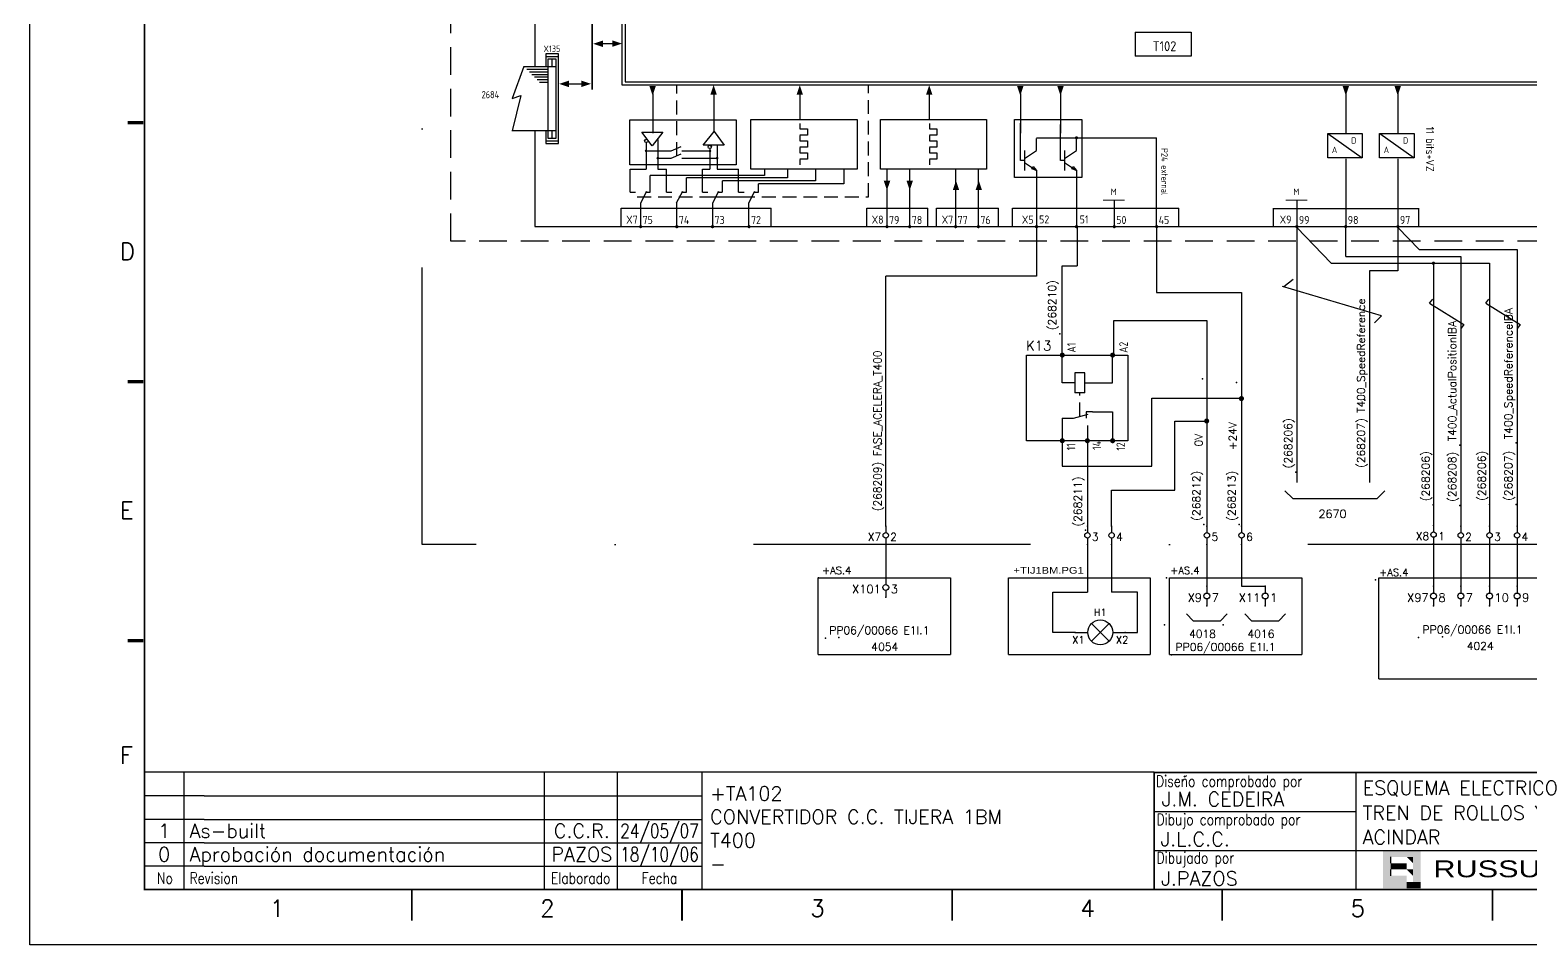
# Model space of a CAD drawing. Extents: x -25 to 1044, y -25744 to 292.
# Drawn here: x 252.2 to 523.3, y -12927.8 to -12762.7 of the extents above; entities that cross this region are included whole.
import ezdxf
from ezdxf.enums import TextEntityAlignment as Align

# ---------------------------------------------------------------- set-up
doc = ezdxf.new("R2010")
doc.units = 0
doc.header["$LTSCALE"] = 10
doc.header["$MEASUREMENT"] = 0
for name, pattern in [('DASHDOT', [1, 0.5, -0.25, 0, -0.25]), ('DASHED', [0.75, 0.5, -0.25]), ('HIDDEN', [0.375, 0.25, -0.125]), ('LTY1', [0])]:
    doc.linetypes.add(name, pattern=pattern)
doc.layers.get('0').update_dxf_attribs({"linetype": 'CONTINUOUS'})
for name, color, linetype in [('1', 7, 'CONTINUOUS'), ('10', 5, 'CONTINUOUS'), ('2', 7, 'CONTINUOUS'), ('3', 8, 'CONTINUOUS'), ('6', 7, 'DASHDOT'), ('8', 1, 'CONTINUOUS'), ('9', 6, 'CONTINUOUS'), ('ATRIBUTOS', 6, 'CONTINUOUS'), ('DIBUJO', 7, 'CONTINUOUS'), ('NODE', 7, 'CONTINUOUS')]:
    doc.layers.add(name, color=color, linetype=linetype)
doc.styles.add('DIN', font='DIN.shx', dxfattribs={"width": 0.85})
doc.styles.add('HELVETICA', font='HELV.SHX')
doc.styles.add('ISO', font='ISO')
doc.styles.add('LABEL', font='SIMPLEX', dxfattribs={"width": 0.8, "height": 4})
doc.styles.add('ROMANS', font='romans')
doc.styles.get("Standard").update_dxf_attribs({"font": 'simplex'})

# ---------------------------------------------------------------- blocks, each defined once
blk = doc.blocks.new('NOD', base_point=(237.5, 170))
at = {"layer": 'NODE'}
blk.add_point((237.5, 170), dxfattribs=at)
blk = doc.blocks.new('$PP313')
at = {"layer": '2'}
blk.add_blockref('NOD', (0, 0), dxfattribs=at)
at = {"layer": '8'}
blk.add_attdef('1A', (1, -3.325), '', height=2.15, dxfattribs=at)
at = {"layer": '9'}
blk.add_attdef('ID', (1, 1), '', height=2.15, dxfattribs=at)
blk = doc.blocks.new('ITEM')
at = {"layer": 'ATRIBUTOS', "style": 'HELVETICA', "width": 1.2}
blk.add_attdef('ITEM', (0, 1.25), '', height=2.5, dxfattribs=at)
blk = doc.blocks.new('$081001')
at = {"layer": '2'}
for p, q in [((0, 0), (3.75, 0)), ((4.85, -2.65), (10.15, 2.65)), ((4.85, 2.65), (10.15, -2.65)), ((11.25, 0), (15, 0))]:
    blk.add_line(p, q, dxfattribs=at)
blk.add_circle((7.5, 0), 3.75, dxfattribs=at)
for p in [(0, 0), (15, 0)]:
    blk.add_blockref('NOD', p, dxfattribs=at)
at = {"layer": '8'}
blk.add_attdef('1A', text='', height=2.15, dxfattribs=at).set_placement((2.75, -3.32), align=Align.RIGHT)
blk.add_attdef('2A', (12.25, -3.32), '', height=2.15, dxfattribs=at)
at = {"layer": '9'}
blk.add_attdef('ID', text='', height=2.15, dxfattribs=at).set_placement((7.5, 4.93), align=Align.CENTER)
blk = doc.blocks.new('$$PLD12C')
for p, q in [((0, 2.5), (0, 0.75)), ((0, -0.75), (0, -2.5))]:
    blk.add_line(p, q)
at = {"layer": '2'}
blk.add_circle((0, 0), 0.75, dxfattribs=at)
for p in [(0, 2.5), (0, -2.5)]:
    blk.add_blockref('NOD', p, dxfattribs=at)
at = {"layer": '8'}
blk.add_attdef('*A', (1.25, -1.5), '', height=2.15, dxfattribs=at)
at = {"layer": '9'}
blk.add_attdef('ID', text='', height=2.15, dxfattribs=at).set_placement((-1.25, -1.5), align=Align.RIGHT)
blk = doc.blocks.new('newcajec')
at = {"layer": '1'}
for p, q in [((179.4, 20.85), (0.13, 20.85)), ((7, 20.85), (7, 0)), ((71, 20.85), (71, 0)), ((84, 20.85), (84, 0.09)), ((99, 20.85), (99, 0)), ((184.64, 20.18), (184.81, 20.01)), ((184.81, 20.01), (185.18, 20.25)), ((215.2, 20.8), (215.2, 0)), ((10.6, 16.64), (0, 16.64)), ((10.6, 16.64), (99, 16.64)), ((179.4, 13.87), (215.2, 13.87)), ((10.6, 12.48), (0, 12.48)), ((10.6, 12.48), (99, 12.48)), ((10.6, 8.32), (0, 8.32)), ((10.6, 8.32), (99, 8.32)), ((179.4, 6.93), (267.63, 6.93)), ((10.6, 4.16), (0, 4.16)), ((10.6, 4.16), (99, 4.16))]:
    blk.add_line(p, q, dxfattribs=at)
at = {"layer": '1', "const_width": 0.3}
blk.add_lwpolyline([(0, 0), (0, 272.5), (383, 272.5), (383, 0)], close=True, dxfattribs=at)
at = {"layer": '1'}
for points in [[(-2.99, 136.23, 0.6, 0.6, 0), (-0.18, 136.23, 0.6, 0.6, 0)], [(-2.99, 90.23, 0.6, 0.6, 0), (-0.18, 90.23, 0.6, 0.6, 0)], [(-2.99, 44.23, 0.6, 0.6, 0), (-0.18, 44.23, 0.6, 0.6, 0)], [(383, 20.8, 0.3, 0.3, 0), (179.4, 20.8, 0.3, 0.3, 0), (179.4, 0, 0.3, 0.3, 0)], [(47.5, -5.5, 0.3, 0.3, 0), (47.5, -0.09, 0.3, 0.3, 0)], [(95.5, -5.5, 0.3, 0.3, 0), (95.5, -0.09, 0.3, 0.3, 0)], [(143.5, -5.5, 0.3, 0.3, 0), (143.5, -0.09, 0.3, 0.3, 0)], [(191.5, -5.5, 0.3, 0.3, 0), (191.5, -0.09, 0.3, 0.3, 0)], [(239.5, -5.5, 0.3, 0.3, 0), (239.5, -0.09, 0.3, 0.3, 0)]]:
    blk.add_lwpolyline(points, format="xyseb", dxfattribs=at)
at = {"layer": '2', "color": 14}
for p, q in [((221.42, 4.69), (221.42, 5.81)), ((221.42, 2.47), (221.42, 3.58))]:
    blk.add_line(p, q, dxfattribs=at)
for points in [[(220.05, 5.81), (220.05, 6.92), (226.74, 5.81), (226.74, 6.92)], [(221.42, 2.47), (220.05, 2.47), (221.42, 5.81), (220.05, 5.81)], [(224.25, 5.81), (225.37, 5.81), (225.37, 4.69)], [(225.37, 5.81), (226.74, 5.81), (225.37, 1.35), (226.74, 1.35)], [(221.42, 4.69), (224.25, 4.69), (221.42, 3.58), (224.25, 3.58)], [(224.25, 3.58), (225.37, 3.58), (225.37, 2.47)], [(224.25, 0.24), (224.25, 2.47), (220.05, 0.24), (220.05, 2.47)], [(226.74, 1.35), (226.74, 0.24), (224.25, 1.35), (224.25, 0.24)]]:
    blk.add_solid(points, dxfattribs=at)
at = {"layer": '1', "style": 'ROMANS'}
for s, p in [('D', (-4.37, 111.84)), ('E', (-4.37, 65.84)), ('F', (-4.37, 22.34)), ('1', (22.29, -4.82)), ('2', (70.29, -4.82)), ('3', (118.29, -4.82)), ('4', (166.29, -4.82)), ('5', (214.29, -4.82))]:
    blk.add_text(s, height=3, dxfattribs=at).set_placement(p)
at = {"layer": '1', "style": 'LABEL', "width": 0.8}
for s, p in [('Diseno comprobado por', (179.73, 18.27)), ('Dibujo comprobado por', (179.81, 11.47)), ('Dibujado por', (179.83, 4.64)), ('No', (2.23, 1.05)), ('Revision', (8, 1.05))]:
    blk.add_text(s, height=2, dxfattribs=at).set_placement(p)
for s, p in [('Elaborado', (77.5, 1.05)), ('Fecha', (91.5, 1.05))]:
    blk.add_text(s, height=2, dxfattribs=at).set_placement(p, align=Align.CENTER)
at = {"layer": '10', "style": 'ROMANS'}
for tag, p in [('REV41', (3.5, 18.74)), ('REV43', (77.7, 18.74)), ('REV31', (3.5, 14.58)), ('REV33', (77.7, 14.58)), ('REV21', (3.5, 10.42)), ('REV23', (77.7, 10.42)), ('REV11', (3.5, 6.27)), ('REV13', (77.7, 6.27))]:
    blk.add_attdef(tag, text='', height=2.5, dxfattribs=at).set_placement(p, align=Align.MIDDLE)
for tag, p, height in [('REV42', (8, 17.49), 2.5), ('DOCUMENTTYPE', (216.43, 16.8), 2.5), ('NOTA', (305.32, 15.8), 3), ('SHEETNAME1', (100.5, 15.83), 2.5), ('DESIGNCHECK', (180.74, 14.83), 2.5), ('REV32', (8, 13.33), 2.5), ('SHEETNAME2', (100.5, 11.67), 2.5), ('OBJECT', (216.43, 12.4), 2.5), ('REV22', (8, 9.17), 2.5), ('ORDER', (305.32, 7.3), 4.5), ('SHEETNAME3', (100.5, 7.51), 2.5), ('DRAWINGCHECK', (180.53, 7.71), 2.5), ('CUSTOMER', (216.43, 8.08), 2.5), ('REV12', (8, 5.01), 2.5), ('SHEETNAME4', (100.5, 3.35), 2.5), ('DOCUMENT_ID', (305.32, 0.93), 4.4), ('USER', (180.63, 0.71), 2.5), ('DEPARTMENT', (271.93, 1.05), 2.5)]:
    blk.add_attdef(tag, p, '', height=height, dxfattribs=at)
for tag, width, p, p2 in [('REV44', 1.221199, (84.53, 17.49), (98.48, 17.49)), ('REV34', 1.221199, (84.53, 13.33), (98.48, 13.33)), ('REV24', 1.221199, (84.53, 9.17), (98.48, 9.17)), ('REV14', 1.221199, (84.53, 5.01), (98.48, 5.01)), ('CREATED2', 7.039915, (282.71, 1.05), (301.14, 1.05))]:
    blk.add_attdef(tag, text='', height=2.5, dxfattribs=dict(at, width=width)).set_placement(p, p2, align=Align.FIT)
for tag, p in [('SHEET', (382, 7.43)), ('NEXTSHEET', (382, 0.5))]:
    blk.add_attdef(tag, text='', height=2.5, dxfattribs=at).set_placement(p, align=Align.RIGHT)
at = {"layer": 'DIBUJO', "color": 14, "style": 'HELVETICA', "width": 1.3}
blk.add_text('RUSSULA S.A.', height=3, dxfattribs=at).set_placement((229, 2.19))
blk = doc.blocks.new('PAGINA')
at = {"layer": '2'}
blk.add_blockref('NOD', (-1, -1), dxfattribs=at)
at = {"layer": '8', "style": 'ROMANS'}
blk.add_attdef('NPA', (0, -4.325), '', height=2, dxfattribs=at)
at = {"layer": '9', "style": 'ROMANS'}
blk.add_attdef('NP', (0, 0), '', height=2, dxfattribs=at)

msp = doc.modelspace()

# ---------------------------------------------------------------- linework, layer by layer
at = {"linetype": 'DASHED'}
for p, q in [((328.2, -12800.75), (328.2, -12729.06)), ((623.33, -12800.75), (328.2, -12800.75))]:
    msp.add_line(p, q, dxfattribs=at)
at = {"color": 3}
for p, q in [((359.12, -12772.58), (359.12, -12755.37)), ((359.7, -12755.95), (359.7, -12772)), ((451.8, -12763.02), (461.92, -12763.02)), ((451.8, -12763.02), (451.8, -12767.36)), ((461.92, -12763.02), (461.92, -12767.36)), ((461.92, -12767.36), (451.8, -12767.36)), ((584.62, -12772.58), (359.12, -12772.58)), ((359.7, -12772), (584.04, -12772)), ((358.94, -12794.8), (369.92, -12794.8)), ((358.94, -12798.15), (358.94, -12794.8)), ((366.97, -12794.8), (386.08, -12794.8)), ((386.08, -12798.15), (386.08, -12794.8)), ((403.36, -12794.8), (414.34, -12794.8)), ((403.36, -12798.15), (403.36, -12794.8)), ((414.34, -12798.15), (414.34, -12794.8)), ((415.89, -12794.8), (427.13, -12794.8)), ((415.89, -12798.15), (415.89, -12794.8)), ((427.13, -12798.15), (427.13, -12794.8)), ((429.66, -12794.8), (459.66, -12794.8)), ((429.66, -12798.15), (429.66, -12794.8)), ((459.66, -12798.15), (459.66, -12794.8)), ((476.8, -12798.15), (476.8, -12794.83)), ((476.8, -12794.85), (502.97, -12794.85)), ((503.02, -12798.15), (503.02, -12794.83)), ((432.17, -12821.34), (450.45, -12821.34)), ((432.17, -12836.8), (432.17, -12821.34)), ((450.45, -12821.34), (450.45, -12836.8)), ((450.45, -12836.8), (432.17, -12836.8))]:
    msp.add_line(p, q, dxfattribs=at)
for p, q in [((345.33, -12766.95), (345.33, -12769.26)), ((347.64, -12766.95), (345.33, -12766.95)), ((345.33, -12767.41), (347.64, -12767.41)), ((345.79, -12782.21), (345.79, -12767.87)), ((345.79, -12767.87), (347.18, -12767.87)), ((347.18, -12767.87), (347.18, -12782.21)), ((347.64, -12783.13), (347.64, -12766.95)), ((341.36, -12769.25), (347.2, -12769.25)), ((345.8, -12769.79), (341.93, -12769.79)), ((345.77, -12770.26), (342.39, -12770.26)), ((345.73, -12770.72), (342.85, -12770.72)), ((345.69, -12771.18), (343.31, -12771.18)), ((345.66, -12771.64), (343.78, -12771.64)), ((345.62, -12772.11), (344.24, -12772.11)), ((364.66, -12774.13), (364.66, -12781.28)), ((375.67, -12774.13), (375.67, -12778.83)), ((375.67, -12776.3), (375.67, -12781.01)), ((391.23, -12774.13), (391.23, -12778.83)), ((414.61, -12774.13), (414.61, -12778.83)), ((431.07, -12774.13), (431.07, -12781.28)), ((438.3, -12774.13), (438.3, -12781.28)), ((489.87, -12774.13), (489.87, -12781.28)), ((499.23, -12774.13), (499.23, -12781.28)), ((339.24, -12780.77), (347.2, -12780.77)), ((345.33, -12780.82), (345.33, -12783.13)), ((362.72, -12781.11), (366.51, -12781.11)), ((364.58, -12783.55), (362.72, -12781.11)), ((366.51, -12781.11), (364.58, -12783.55)), ((373.8, -12783.42), (375.73, -12780.98)), ((375.73, -12780.98), (377.59, -12783.42)), ((431.08, -12786.21), (431.08, -12779.47)), ((438.3, -12786.21), (438.3, -12779.7)), ((345.33, -12782.67), (347.64, -12782.67)), ((345.33, -12783.13), (347.64, -12783.13)), ((347.18, -12782.21), (345.79, -12782.21)), ((377.59, -12783.42), (373.8, -12783.42)), ((489.87, -12785.88), (489.87, -12798.13)), ((499.23, -12785.88), (499.23, -12798.13)), ((448.01, -12793.36), (448.01, -12798.04)), ((480.99, -12793.36), (480.99, -12798.04)), ((433.97, -12798.15), (433.97, -12807.09)), ((433.97, -12798.15), (433.97, -12804.76)), ((480.99, -12798.29), (487.19, -12804.77)), ((489.82, -12803.53), (489.82, -12798.15)), ((499.23, -12798.29), (503.06, -12802.3)), ((503.06, -12802.3), (520.78, -12802.3)), ((520.78, -12802.3), (520.78, -12849.74)), ((487.19, -12804.77), (509.15, -12804.77)), ((489.82, -12803.53), (510.6, -12803.53)), ((505.68, -12804.77), (505.68, -12849.74)), ((509.15, -12804.77), (515.8, -12804.77)), ((510.6, -12803.53), (510.6, -12849.74)), ((515.8, -12804.77), (515.8, -12849.74)), ((504.96, -12811.96), (505.53, -12811.22)), ((515.12, -12811.96), (515.69, -12811.22)), ((504.96, -12811.96), (511.18, -12815.81)), ((515.12, -12811.96), (521.34, -12815.81)), ((511.18, -12815.81), (510.7, -12816.46)), ((521.34, -12815.81), (520.86, -12816.46)), ((438.63, -12826.34), (438.63, -12821.34)), ((447.72, -12826.34), (447.72, -12821.34)), ((444.08, -12826.34), (447.72, -12826.34)), ((438.63, -12832.71), (440.67, -12832.71)), ((438.63, -12832.71), (438.63, -12836.8)), ((440.67, -12832.71), (443.31, -12832)), ((442.95, -12831.57), (442.95, -12832.71)), ((444.08, -12831.57), (442.95, -12831.57)), ((444.08, -12831.57), (447.72, -12831.57)), ((447.72, -12831.57), (447.72, -12836.8)), ((480.24, -12847.25), (478.85, -12845.86)), ((495.49, -12847.25), (496.88, -12845.86)), ((480.24, -12847.25), (495.49, -12847.25)), ((475.28, -12865.35), (475.28, -12866.59)), ((462.28, -12869.29), (461.05, -12868.06)), ((467.19, -12869.29), (468.42, -12868.06)), ((472.83, -12869.29), (471.6, -12868.06)), ((477.74, -12869.29), (478.97, -12868.06)), ((462.28, -12869.29), (467.19, -12869.29)), ((472.83, -12869.29), (477.74, -12869.29))]:
    msp.add_line(p, q)
at = {"linetype": 'Continuous'}
for p, q in [((341.36, -12769.25), (339.26, -12775.04)), ((340.81, -12774.46), (339.26, -12780.83)), ((339.26, -12775.04), (340.81, -12774.46)), ((442.72, -12824.53), (440.9, -12824.53)), ((440.9, -12824.53), (440.9, -12828.16)), ((442.72, -12828.16), (442.72, -12824.53)), ((440.9, -12826.34), (438.63, -12826.34)), ((442.72, -12826.34), (444.08, -12826.34)), ((442.72, -12828.16), (440.9, -12828.16)), ((443.17, -12834.07), (443.17, -12836.35))]:
    msp.add_line(p, q, dxfattribs=at)
at = {"linetype": 'LTY1'}
for p, q in [((431.81, -12785.84), (433.97, -12784.39)), ((431.81, -12784.39), (431.81, -12788)), ((433.97, -12784.39), (433.97, -12782.25)), ((434, -12782.11), (455.66, -12782.11)), ((439.03, -12785.84), (441.19, -12784.39)), ((439.03, -12784.39), (439.03, -12788)), ((441.19, -12784.39), (441.19, -12782.37)), ((431.81, -12786.21), (431.08, -12786.21)), ((431.81, -12786.56), (433.97, -12788)), ((439.03, -12786.21), (438.3, -12786.21)), ((439.03, -12786.56), (441.19, -12788)), ((433.11, -12787.72), (433.4, -12787.28)), ((433.97, -12788), (433.11, -12787.72)), ((433.4, -12787.28), (433.97, -12788)), ((433.97, -12788.01), (433.97, -12798.15)), ((440.33, -12787.72), (440.62, -12787.28)), ((441.19, -12788), (440.33, -12787.72)), ((440.62, -12787.28), (441.19, -12788)), ((441.19, -12788.03), (441.19, -12798.15))]:
    msp.add_line(p, q, dxfattribs=at)
at = {"color": 0}
msp.add_line((343.38, -12798.15), (614.46, -12798.15), dxfattribs=at)
at = {"linetype": 'HIDDEN'}
msp.add_line((441.81, -12832.4), (441.81, -12828.16), dxfattribs=at)
for points in [[(353.74, -12755.04, 0.289, 0.289, 0), (353.74, -12773.42, 0.289, 0.289, 0)], [(353.91, -12765.13, 0, 1.16, 0), (355.65, -12765.13, 1.16, 1.16, 0)], [(359.09, -12765.11, 0, 1.16, 0), (357.36, -12765.11, 1.16, 1.16, 0)], [(346.49, -12767.87, 0.231, 0.231, 0), (346.49, -12769.26, 0.231, 0.231, 0)], [(347.77, -12772.38, 0, 1.16, 0), (349.51, -12772.38, 1.16, 1.16, 0)], [(353.51, -12772.36, 0, 1.16, 0), (351.77, -12772.36, 1.16, 1.16, 0)], [(364.64, -12774.5, 0, 1.16, 0), (364.64, -12772.76, 1.16, 1.16, 0)], [(375.66, -12772.59, 0, 1.16, 0), (375.66, -12774.33, 1.16, 1.16, 0)], [(391.22, -12772.59, 0, 1.16, 0), (391.22, -12774.33, 1.16, 1.16, 0)], [(414.6, -12772.59, 0, 1.16, 0), (414.6, -12774.33, 1.16, 1.16, 0)], [(431.05, -12774.5, 0, 1.16, 0), (431.05, -12772.76, 1.16, 1.16, 0)], [(438.31, -12774.5, 0, 1.16, 0), (438.31, -12772.76, 1.16, 1.16, 0)], [(489.85, -12774.5, 0, 1.16, 0), (489.85, -12772.76, 1.16, 1.16, 0)], [(499.21, -12774.5, 0, 1.16, 0), (499.21, -12772.76, 1.16, 1.16, 0)], [(346.49, -12780.82, 0.231, 0.231, 0), (346.49, -12782.21, 0.231, 0.231, 0)], [(406.97, -12791.6, 0, 1.16, 0), (406.97, -12789.87, 1.16, 1.16, 0)], [(411.08, -12791.6, 0, 1.16, 0), (411.08, -12789.87, 1.16, 1.16, 0)], [(419.44, -12789.81, 0, 1.16, 0), (419.44, -12791.55, 1.16, 1.16, 0)], [(423.55, -12789.81, 0, 1.16, 0), (423.55, -12791.55, 1.16, 1.16, 0)]]:
    msp.add_lwpolyline(points, format="xyseb")
for points in [[(441.05, -12782.11, 0.289, 0.289, 1), (441.34, -12782.11, 0.289, 0.289, 1)], [(362.33, -12798.15, 0.289, 0.289, 1), (362.61, -12798.15, 0.289, 0.289, 1)], [(368.87, -12798.15, 0.289, 0.289, 1), (369.16, -12798.15, 0.289, 0.289, 1)], [(375.31, -12798.15, 0.289, 0.289, 1), (375.6, -12798.15, 0.289, 0.289, 1)], [(381.91, -12798.15, 0.289, 0.289, 1), (382.2, -12798.15, 0.289, 0.289, 1)], [(406.83, -12798.15, 0.289, 0.289, 1), (407.12, -12798.15, 0.289, 0.289, 1)], [(410.94, -12798.15, 0.289, 0.289, 1), (411.23, -12798.15, 0.289, 0.289, 1)], [(419.22, -12798.15, 0.289, 0.289, 1), (419.51, -12798.15, 0.289, 0.289, 1)], [(423.33, -12798.15, 0.289, 0.289, 1), (423.62, -12798.15, 0.289, 0.289, 1)], [(433.83, -12798.15, 0.289, 0.289, 1), (434.12, -12798.15, 0.289, 0.289, 1)], [(441.05, -12798.15, 0.289, 0.289, 1), (441.34, -12798.15, 0.289, 0.289, 1)], [(447.87, -12798.15, 0.289, 0.289, 1), (448.16, -12798.15, 0.289, 0.289, 1)], [(455.52, -12798.15, 0.289, 0.289, 1), (455.81, -12798.15, 0.289, 0.289, 1)], [(480.85, -12798.15, 0.289, 0.289, 1), (481.14, -12798.15, 0.289, 0.289, 1)], [(489.68, -12798.15, 0.289, 0.289, 1), (489.97, -12798.15, 0.289, 0.289, 1)], [(499.11, -12798.15, 0.289, 0.289, 1), (499.4, -12798.15, 0.289, 0.289, 1)], [(505.52, -12804.76, 0.289, 0.289, 1), (505.81, -12804.76, 0.289, 0.289, 1)]]:
    msp.add_lwpolyline(points, format="xyseb", close=True)
at = {"linetype": 'Continuous'}
for points in [[(438.63, -12821.57, 0.455, 0.455, 1), (438.63, -12821.12, 0.455, 0.455, 1)], [(447.72, -12821.57, 0.455, 0.455, 1), (447.72, -12821.12, 0.455, 0.455, 1)], [(470.99, -12829.42, 0.455, 0.455, 1), (470.99, -12828.96, 0.455, 0.455, 1)], [(464.71, -12833.46, 0.455, 0.455, 1), (464.71, -12833.01, 0.455, 0.455, 1)], [(438.63, -12837.03, 0.455, 0.455, 1), (438.63, -12836.57, 0.455, 0.455, 1)], [(443.17, -12837.03, 0.455, 0.455, 1), (443.17, -12836.57, 0.455, 0.455, 1)], [(447.72, -12837.03, 0.455, 0.455, 1), (447.72, -12836.57, 0.455, 0.455, 1)]]:
    msp.add_lwpolyline(points, format="xyseb", close=True, dxfattribs=at)
at = {"layer": '2', "linetype": 'DASHDOT', "ltscale": 10}
for p, q in [((323.03, -12855.51), (323.03, -12682.07)), ((633.07, -12855.51), (323.03, -12855.51))]:
    msp.add_line(p, q, dxfattribs=at)
at = {"layer": '2'}
for p, q in [((354.93, -12765.11), (357.36, -12765.11)), ((349.53, -12772.36), (351.78, -12772.36)), ((391.25, -12779.53), (391.25, -12780.5)), ((391.25, -12780.5), (392.59, -12780.5)), ((392.59, -12781.62), (391.25, -12781.62)), ((391.25, -12781.69), (391.25, -12782.66)), ((392.59, -12780.5), (392.59, -12781.62)), ((414.64, -12779.53), (414.64, -12780.5)), ((414.64, -12780.5), (415.98, -12780.5)), ((415.98, -12781.62), (414.64, -12781.62)), ((414.64, -12781.69), (414.64, -12782.66)), ((415.98, -12780.5), (415.98, -12781.62)), ((486.59, -12781.36), (492.82, -12785.72)), ((495.96, -12781.36), (502.18, -12785.72)), ((363.5, -12782.98), (363.5, -12787.78)), ((365.57, -12782.43), (365.57, -12787.78)), ((368.01, -12784.48), (369.81, -12783.7)), ((374.99, -12784.06), (374.99, -12787.78)), ((376.32, -12783.47), (376.32, -12787.78)), ((391.25, -12782.66), (392.59, -12782.66)), ((392.59, -12783.78), (391.25, -12783.78)), ((391.25, -12783.85), (391.25, -12784.82)), ((392.59, -12782.66), (392.59, -12783.78)), ((414.64, -12782.66), (415.98, -12782.66)), ((415.98, -12783.78), (414.64, -12783.78)), ((414.64, -12783.85), (414.64, -12784.82)), ((415.98, -12782.66), (415.98, -12783.78)), ((455.66, -12798.18), (455.66, -12782.11)), ((363.5, -12784.48), (368.01, -12784.48)), ((365.57, -12785.78), (368.01, -12785.78)), ((368.01, -12785.78), (369.81, -12785.01)), ((369.9, -12784.48), (374.99, -12784.48)), ((369.93, -12785.78), (376.35, -12785.78)), ((391.25, -12784.82), (392.59, -12784.82)), ((392.59, -12785.94), (391.25, -12785.94)), ((391.25, -12786.01), (391.25, -12786.98)), ((392.59, -12784.82), (392.59, -12785.94)), ((414.64, -12784.82), (415.98, -12784.82)), ((415.98, -12785.94), (414.64, -12785.94)), ((414.64, -12786.01), (414.64, -12786.98)), ((415.98, -12784.82), (415.98, -12785.94)), ((360.6, -12791.95), (360.6, -12787.78)), ((360.6, -12787.78), (363.5, -12787.78)), ((384.85, -12788.89), (364.21, -12788.89)), ((364.21, -12791.95), (364.21, -12788.89)), ((365.57, -12787.78), (367.16, -12787.78)), ((367.16, -12791.95), (367.16, -12787.78)), ((389.03, -12789.32), (370.75, -12789.32)), ((370.75, -12791.95), (370.75, -12789.32)), ((373.63, -12791.95), (373.63, -12787.78)), ((373.63, -12787.78), (374.99, -12787.78)), ((376.32, -12787.78), (380.18, -12787.78)), ((380.18, -12791.95), (380.18, -12787.78)), ((384.85, -12787.74), (384.85, -12788.89)), ((389.03, -12787.75), (389.03, -12789.32)), ((394.08, -12787.75), (394.08, -12789.86)), ((399.17, -12787.75), (399.17, -12790.45)), ((407.01, -12798.06), (407.01, -12787.76)), ((411.12, -12798.06), (411.12, -12787.76)), ((419.4, -12798.06), (419.4, -12787.76)), ((423.51, -12798.06), (423.51, -12787.76)), ((360.6, -12791.95), (361.57, -12791.95)), ((362.49, -12793.85), (363.6, -12791.73)), ((363.33, -12791.95), (364.21, -12791.95)), ((367.16, -12791.95), (368.12, -12791.95)), ((368.98, -12793.85), (370.09, -12791.73)), ((369.88, -12791.95), (370.76, -12791.95)), ((373.63, -12791.95), (374.6, -12791.95)), ((375.51, -12793.85), (376.62, -12791.73)), ((376.35, -12791.95), (377.23, -12791.95)), ((394.08, -12789.86), (377.24, -12789.86)), ((377.24, -12791.95), (377.24, -12789.86)), ((380.18, -12791.95), (381.15, -12791.95)), ((382, -12793.85), (383.12, -12791.73)), ((382.9, -12791.95), (383.78, -12791.95)), ((399.17, -12790.45), (383.77, -12790.45)), ((383.77, -12791.95), (383.77, -12790.45)), ((362.49, -12798.18), (362.49, -12793.88)), ((368.99, -12797.99), (368.99, -12793.88)), ((375.51, -12798.18), (375.51, -12793.88)), ((382.02, -12797.99), (382.02, -12793.88)), ((499.23, -12794.85), (499.23, -12806.14)), ((455.66, -12798.15), (455.66, -12803.6)), ((499.23, -12806.14), (494.1, -12806.14)), ((436.93, -12864.12), (443.17, -12864.12)), ((436.93, -12871.4), (436.93, -12864.12)), ((452.23, -12871.4), (452.23, -12864.12)), ((440.98, -12871.4), (436.93, -12871.4)), ((449.98, -12871.4), (452.23, -12871.4))]:
    msp.add_line(p, q, dxfattribs=at)
at = {"layer": '2', "linetype": 'HIDDEN'}
for p, q in [((369.01, -12785.38), (369.01, -12772.58)), ((403.65, -12792.79), (403.65, -12772.58)), ((361.87, -12792.79), (403.65, -12792.79)), ((374.89, -12792.79), (383.11, -12792.79))]:
    msp.add_line(p, q, dxfattribs=at)
at = {"layer": '2', "color": 7}
for p, q in [((480.99, -12797.92), (480.99, -12844.37)), ((478.67, -12808.97), (480.31, -12807.66)), ((494.1, -12806.14), (494.1, -12844.37)), ((496.31, -12814.23), (478.41, -12808.97)), ((495, -12815.54), (496.31, -12814.23))]:
    msp.add_line(p, q, dxfattribs=at)
at = {"layer": '2'}
for points in [[(360.5, -12778.87), (379.76, -12778.87), (379.76, -12787.01), (360.5, -12787.01)], [(382.4, -12778.83), (401.58, -12778.83), (401.58, -12787.76), (382.4, -12787.76)], [(405.79, -12778.83), (424.97, -12778.83), (424.97, -12787.76), (405.79, -12787.76)], [(429.98, -12778.83), (442.19, -12778.83), (442.19, -12789.26), (429.98, -12789.26)], [(486.59, -12781.35), (492.81, -12781.35), (492.81, -12785.72), (486.59, -12785.72)], [(495.95, -12781.35), (502.17, -12781.35), (502.17, -12785.72), (495.95, -12785.72)]]:
    msp.add_lwpolyline(points, close=True, dxfattribs=at)
at = {"layer": '2', "const_width": 0.197}
for points in [[(363.33, -12784.47, 1), (363.59, -12784.47, 1)], [(374.87, -12784.5, 1), (375.13, -12784.5, 1)], [(365.44, -12785.78, 1), (365.7, -12785.78, 1)], [(376.18, -12785.79, 1), (376.44, -12785.79, 1)]]:
    msp.add_lwpolyline(points, format="xyb", close=True, dxfattribs=at)
for points in [[(449.92, -12793.36), (445.99, -12793.36)], [(482.9, -12793.36), (478.97, -12793.36)]]:
    msp.add_lwpolyline(points, dxfattribs=at)
at = {"layer": '2'}
for centre in [(363.5, -12782.68), (374.97, -12783.77)]:
    msp.add_circle(centre, 0.301, dxfattribs=at)
at = {"layer": '3', "color": 0}
for p, q in [((343.38, -12759.93), (343.38, -12769.26)), ((343.38, -12780.81), (343.38, -12798.15))]:
    msp.add_line(p, q, dxfattribs=at)
at = {"layer": '6', "ltscale": 10}
for p, q in [((394.57, -12861.53), (418.47, -12861.53)), ((394.57, -12875.37), (394.57, -12861.53)), ((418.47, -12861.53), (418.47, -12875.37)), ((428.9, -12861.53), (454.5, -12861.53)), ((428.9, -12875.37), (428.9, -12861.53)), ((454.5, -12861.53), (454.5, -12875.37)), ((458.01, -12861.53), (481.9, -12861.53)), ((458.01, -12875.37), (458.01, -12861.53)), ((481.9, -12861.53), (481.9, -12875.37)), ((495.8, -12861.53), (532.33, -12861.53)), ((495.8, -12879.8), (495.8, -12861.53)), ((394.57, -12875.37), (418.47, -12875.37)), ((428.9, -12875.37), (454.5, -12875.37)), ((458.01, -12875.37), (481.9, -12875.37)), ((495.8, -12879.8), (532.33, -12879.8))]:
    msp.add_line(p, q, dxfattribs=at)
at = {"layer": 'DIBUJO'}
for p, q in [((441.34, -12798.15), (441.34, -12805.23)), ((438.63, -12821.12), (438.63, -12805.23)), ((438.63, -12805.23), (441.34, -12805.23)), ((455.66, -12803.6), (455.66, -12810.02)), ((433.97, -12807.09), (406.75, -12807.09)), ((406.75, -12852.25), (406.75, -12807.09)), ((455.66, -12810.02), (471.01, -12810.02)), ((471.01, -12810.02), (471.01, -12840.44)), ((447.95, -12821.34), (447.95, -12815.07)), ((447.95, -12815.07), (464.74, -12815.07)), ((464.74, -12815.07), (464.74, -12840.44)), ((454.78, -12841.38), (454.78, -12829.14)), ((454.78, -12829.14), (471.01, -12829.14)), ((458.96, -12845.74), (458.96, -12833.27)), ((458.96, -12833.27), (464.74, -12833.27)), ((438.63, -12836.8), (438.63, -12841.38)), ((443.17, -12836.8), (443.17, -12853.39)), ((464.74, -12840.44), (464.74, -12852.25)), ((471.01, -12840.44), (471.01, -12852.25)), ((438.63, -12841.38), (454.78, -12841.38)), ((447.54, -12852.25), (447.54, -12845.74)), ((447.54, -12845.74), (458.96, -12845.74)), ((505.68, -12849.74), (505.68, -12852.12)), ((510.6, -12849.74), (510.6, -12853.39)), ((515.8, -12849.74), (515.8, -12853.39)), ((520.78, -12849.74), (520.78, -12853.39)), ((406.75, -12855.51), (406.75, -12862.76)), ((443.17, -12855.51), (443.17, -12864.12)), ((447.54, -12855.51), (447.54, -12864.12)), ((464.74, -12855.02), (464.74, -12863.07)), ((471.01, -12854.94), (471.01, -12863.06)), ((505.68, -12855.51), (505.68, -12864.3)), ((510.6, -12855.51), (510.6, -12864.3)), ((515.8, -12855.51), (515.8, -12864.3)), ((520.78, -12855.51), (520.78, -12864.3)), ((452.23, -12864.12), (447.54, -12864.12)), ((471.01, -12863.06), (475.28, -12863.06)), ((505.68, -12865.36), (505.68, -12865.92)), ((510.6, -12865.36), (510.6, -12865.92)), ((515.8, -12865.36), (515.8, -12865.92)), ((520.78, -12865.36), (520.78, -12865.92))]:
    msp.add_line(p, q, dxfattribs=at)
msp.add_lwpolyline([(252.19, -12630.84), (672.19, -12630.84), (672.19, -12927.84), (252.19, -12927.84), (252.19, -12630.84)], dxfattribs=at)

# ---------------------------------------------------------------- block references
ref = msp.add_blockref('$PP313', (438.17, -12817.51), dxfattribs=dict(xscale=0.6627734800219371, yscale=0.6627734800219371, zscale=0.6627734800219371, rotation=90))
ref.add_attrib('ID', '(268210)', (437.5, -12816.84), dxfattribs={"layer": '9', "height": 1.425, "rotation": 90, "style": 'ROMANS'})
ref = msp.add_blockref('$PP313', (493.29, -12829.48), dxfattribs=dict(xscale=0.6568639771137129, yscale=0.6568639771137129, zscale=0.6568639771137129, rotation=90))
ref.add_attrib('ID', '(268207) T400_SpeedReference', (493.29, -12841.71), dxfattribs={"layer": '9', "height": 1.4123, "rotation": 90, "style": 'ROMANS'})
ref = msp.add_blockref('$PP313', (520.58, -12837.2), dxfattribs=dict(xscale=0.6627734800219579, yscale=0.6627734800219579, zscale=0.6627734800219579, rotation=90))
ref.add_attrib('ID', 'T400_SpeedReferenceIBA', (519.92, -12836.53), dxfattribs={"layer": '9', "height": 1.425, "rotation": 90, "style": 'ROMANS'})
ref = msp.add_blockref('$PP313', (510.41, -12837.58), dxfattribs=dict(xscale=0.6627734800220509, yscale=0.6627734800220509, zscale=0.6627734800220509, rotation=90))
ref.add_attrib('ID', 'T400_ActualPositionIBA', (509.75, -12836.91), dxfattribs={"layer": '9', "height": 1.425, "rotation": 90, "style": 'ROMANS'})
ref = msp.add_blockref('$PP313', (405.96, -12837.31), dxfattribs=dict(xscale=0.656863977113684, yscale=0.656863977113684, zscale=0.656863977113684, rotation=90))
ref.add_attrib('ID', '(268209) FASE_ACELERA_T400', (405.96, -12849.54), dxfattribs={"layer": '9', "height": 1.4123, "rotation": 90, "style": 'ROMANS'})
ref = msp.add_blockref('$PP313', (463.97, -12825.6), dxfattribs=dict(xscale=0.656863977113684, yscale=0.656863977113684, zscale=0.656863977113684, rotation=90))
ref.add_attrib('ID', '0V', (463.97, -12837.83), dxfattribs={"layer": '9', "height": 1.412, "rotation": 90, "style": 'ROMANS'})
ref = msp.add_blockref('$PP313', (470.11, -12826.28), dxfattribs=dict(xscale=0.656863977113684, yscale=0.656863977113684, zscale=0.656863977113684, rotation=90))
ref.add_attrib('ID', '+24V', (470.11, -12838.51), dxfattribs={"layer": '9', "height": 1.412, "rotation": 90, "style": 'ROMANS'})
ref = msp.add_blockref('$PP313', (480.8, -12842.45), dxfattribs=dict(xscale=0.6627734800219371, yscale=0.6627734800219371, zscale=0.6627734800219371, rotation=90))
ref.add_attrib('ID', '(268206)', (480.13, -12841.79), dxfattribs={"layer": '9', "height": 1.425, "rotation": 90, "style": 'ROMANS'})
ref = msp.add_blockref('$PP313', (505.63, -12848.39), dxfattribs=dict(xscale=0.6627734800219579, yscale=0.6627734800219579, zscale=0.6627734800219579, rotation=90))
ref.add_attrib('ID', '(268206)', (504.97, -12847.73), dxfattribs={"layer": '9', "height": 1.425, "rotation": 90, "style": 'ROMANS'})
ref = msp.add_blockref('$PP313', (510.41, -12848.51), dxfattribs=dict(xscale=0.6627734800220509, yscale=0.6627734800220509, zscale=0.6627734800220509, rotation=90))
ref.add_attrib('ID', '(268208)', (509.75, -12847.84), dxfattribs={"layer": '9', "height": 1.425, "rotation": 90, "style": 'ROMANS'})
ref = msp.add_blockref('$PP313', (515.76, -12848.32), dxfattribs=dict(xscale=0.6627734800219579, yscale=0.6627734800219579, zscale=0.6627734800219579, rotation=90))
ref.add_attrib('ID', '(268206)', (515.1, -12847.66), dxfattribs={"layer": '9', "height": 1.425, "rotation": 90, "style": 'ROMANS'})
ref = msp.add_blockref('$PP313', (520.58, -12848.32), dxfattribs=dict(xscale=0.6627734800219579, yscale=0.6627734800219579, zscale=0.6627734800219579, rotation=90))
ref.add_attrib('ID', '(268207)', (519.92, -12847.66), dxfattribs={"layer": '9', "height": 1.425, "rotation": 90, "style": 'ROMANS'})
ref = msp.add_blockref('$PP313', (442.81, -12852.97), dxfattribs=dict(xscale=0.6627734800219371, yscale=0.6627734800219371, zscale=0.6627734800219371, rotation=90))
ref.add_attrib('ID', '(268211)', (442.14, -12852.31), dxfattribs={"layer": '9', "height": 1.425, "rotation": 90, "style": 'ROMANS'})
ref = msp.add_blockref('$PP313', (464.22, -12851.92), dxfattribs=dict(xscale=0.6627734800219371, yscale=0.6627734800219371, zscale=0.6627734800219371, rotation=90))
ref.add_attrib('ID', '(268212)', (463.56, -12851.26), dxfattribs={"layer": '9', "height": 1.425, "rotation": 90, "style": 'ROMANS'})
ref = msp.add_blockref('$PP313', (470.6, -12851.92), dxfattribs=dict(xscale=0.6627734800219371, yscale=0.6627734800219371, zscale=0.6627734800219371, rotation=90))
ref.add_attrib('ID', '(268213)', (469.94, -12851.26), dxfattribs={"layer": '9', "height": 1.425, "rotation": 90, "style": 'ROMANS'})
ref = msp.add_blockref('PAGINA', (395.23, -12860.87), dxfattribs=dict(xscale=0.6568639771135807, yscale=0.6568639771135807, zscale=0.6568639771135807))
ref.add_attrib('NP', '+AS.4', (395.23, -12860.87), dxfattribs={"layer": '9', "height": 1.314, "style": 'ROMANS'})
at = {"xscale": 0.4800334670120456, "yscale": 0.4800334670120456, "zscale": 0.6000418337647759}
msp.add_blockref('ITEM', (429.82, -12861.4), dxfattribs=at).add_auto_attribs({'ITEM': '+TIJ1BM.PG1'})
ref = msp.add_blockref('PAGINA', (458.13, -12860.87), dxfattribs=dict(xscale=0.6568639771135807, yscale=0.6568639771135807, zscale=0.6568639771135807))
ref.add_attrib('NP', '+AS.4', (458.13, -12860.87), dxfattribs={"layer": '9', "height": 1.314, "style": 'ROMANS'})
ref = msp.add_blockref('PAGINA', (495.85, -12861.23), dxfattribs=dict(xscale=0.6568639771135807, yscale=0.6568639771135807, zscale=0.6568639771135807))
ref.add_attrib('NP', '+AS.4', (495.85, -12861.23), dxfattribs={"layer": '9', "height": 1.314, "style": 'ROMANS'})
ref = msp.add_blockref('PAGINA', (396.55, -12871.76), dxfattribs=dict(xscale=0.710186072823133, yscale=0.710186072823133, zscale=0.710186072823133))
ref.add_attrib('NP', 'PP06/00066 E1I.1', (396.55, -12871.76), dxfattribs={"layer": '9', "height": 1.4204, "style": 'ROMANS'})
ref = msp.add_blockref('PAGINA', (457.83, -12869.31), dxfattribs=dict(xscale=0.710186072823133, yscale=0.710186072823133, zscale=0.710186072823133))
ref.add_attrib('NPA', '4018', (461.52, -12872.38), dxfattribs={"layer": '8', "height": 1.42, "style": 'ROMANS'})
ref = msp.add_blockref('PAGINA', (468.37, -12869.31), dxfattribs=dict(xscale=0.710186072823133, yscale=0.710186072823133, zscale=0.710186072823133))
ref.add_attrib('NPA', '4016', (472.07, -12872.38), dxfattribs={"layer": '8', "height": 1.42, "style": 'ROMANS'})
ref = msp.add_blockref('PAGINA', (503.7, -12871.61), dxfattribs=dict(xscale=0.710186072823133, yscale=0.710186072823133, zscale=0.710186072823133))
ref.add_attrib('NP', 'PP06/00066 E1I.1', (503.7, -12871.61), dxfattribs={"layer": '9', "height": 1.4204, "style": 'ROMANS'})
ref = msp.add_blockref('PAGINA', (398.98, -12871.63), dxfattribs=dict(xscale=0.710186072823133, yscale=0.710186072823133, zscale=0.710186072823133))
ref.add_attrib('NPA', '4054', (404.13, -12874.71), dxfattribs={"layer": '8', "height": 1.42, "style": 'ROMANS'})
ref = msp.add_blockref('PAGINA', (459.09, -12874.75), dxfattribs=dict(xscale=0.710186072823133, yscale=0.710186072823133, zscale=0.710186072823133))
ref.add_attrib('NP', 'PP06/00066 E1I.1', (459.09, -12874.75), dxfattribs={"layer": '9', "height": 1.4204, "style": 'ROMANS'})
ref = msp.add_blockref('PAGINA', (507.99, -12871.49), dxfattribs=dict(xscale=0.710186072823133, yscale=0.710186072823133, zscale=0.710186072823133))
ref.add_attrib('NPA', '4024', (511.68, -12874.56), dxfattribs={"layer": '8', "height": 1.42, "style": 'ROMANS'})
at = {"layer": '2', "color": 7}
ref = msp.add_blockref('newcajec', (272.87, -12917.84), dxfattribs=dict(at, xscale=1.016513761467887, yscale=1.016513761467887, zscale=1.016513761467887))
ref.add_attrib('REV24', '24/05/07', dxfattribs={"layer": '10', "height": 2.541, "style": 'ROMANS', "width": 0.728168}).set_placement((358.79, -12908.51), (372.98, -12908.51), align=Align.FIT)
ref.add_attrib('SHEETNAME3', 'T400', (375.03, -12910.21), dxfattribs={"layer": '10', "height": 2.541, "style": 'ROMANS'})
ref.add_attrib('SHEETNAME2', 'CONVERTIDOR C.C. TIJERA 1BM', (375.03, -12905.98), dxfattribs={"layer": '10', "height": 2.5413, "style": 'ROMANS'})
ref.add_attrib('SHEETNAME1', '+TA102', (375.03, -12901.75), dxfattribs={"layer": '10', "height": 2.541, "style": 'ROMANS'})
ref.add_attrib('USER', 'J.PAZOS', (456.49, -12917.11), dxfattribs={"layer": '10', "height": 2.541, "style": 'ROMANS'})
ref.add_attrib('DRAWINGCHECK', 'J.L.C.C.', (456.38, -12909.99), dxfattribs={"layer": '10', "height": 2.541, "style": 'ROMANS'})
ref.add_attrib('DESIGNCHECK', 'J.M. CEDEIRA', (456.59, -12902.76), dxfattribs={"layer": '10', "height": 2.5413, "style": 'ROMANS'})
ref.add_attrib('REV22', 'As-built', (281, -12908.51), dxfattribs={"layer": '10', "height": 2.541, "style": 'ROMANS'})
ref.add_attrib('REV12', 'Aprobación documentación', (281, -12912.74), dxfattribs={"layer": '10', "height": 2.5413, "style": 'ROMANS'})
ref.add_attrib('REV21', '1', dxfattribs={"layer": '10', "height": 2.54, "style": 'ROMANS'}).set_placement((276.43, -12907.24), align=Align.MIDDLE)
ref.add_attrib('REV11', '0', dxfattribs={"layer": '10', "height": 2.54, "style": 'ROMANS'}).set_placement((276.43, -12911.47), align=Align.MIDDLE)
ref.add_attrib('SHEETNAME4', '-', (375.03, -12914.44), dxfattribs={"layer": '10', "height": 2.54, "style": 'ROMANS'})
ref.add_attrib('REV14', '18/10/06', dxfattribs={"layer": '10', "height": 2.541, "style": 'ROMANS', "width": 0.728168}).set_placement((358.79, -12912.74), (372.98, -12912.74), align=Align.FIT)
ref.add_attrib('REV23', 'C.C.R.', dxfattribs={"layer": '10', "height": 2.541, "style": 'ROMANS'}).set_placement((351.85, -12907.24), align=Align.MIDDLE)
ref.add_attrib('REV13', 'PAZOS', dxfattribs={"layer": '10', "height": 2.541, "style": 'ROMANS'}).set_placement((351.85, -12911.47), align=Align.MIDDLE)
ref.add_attrib('CUSTOMER', 'ACINDAR', (492.88, -12909.62), dxfattribs={"layer": '10', "height": 2.541, "style": 'ROMANS'})
ref.add_attrib('OBJECT', 'TREN DE ROLLOS Y BARRAS', (492.88, -12905.23), dxfattribs={"layer": '10', "height": 2.5413, "style": 'ROMANS'})
ref.add_attrib('DOCUMENTTYPE', 'ESQUEMA ELECTRICO', (492.88, -12900.76), dxfattribs={"layer": '10', "height": 2.5413, "style": 'ROMANS'})
for p, xscale, yscale, zscale, values in [((505.68, -12853.75), 0.6513222271171354, 0.6513222271171354, 0.6513222271171354, {'ID': 'X8', '*A': '1'}), ((406.75, -12853.88), 0.6513222271171354, 0.6513222271171354, 0.6513222271171354, {'ID': 'X7', '*A': '2'}), ((443.17, -12853.88), 0.6513222271171778, 0.6513222271171778, 0.6513222271171778, {'*A': '3'}), ((447.54, -12853.88), 0.6513222271171778, 0.6513222271171778, 0.6513222271171778, {'*A': '4'}), ((464.74, -12853.88), 0.6513222271171354, 0.6513222271171354, 0.6513222271171354, {'*A': '5'}), ((471.01, -12853.88), 0.6513222271171354, 0.6513222271171354, 0.6513222271171354, {'*A': '6'}), ((510.6, -12853.88), 0.6513222271171354, 0.6513222271171354, 0.6513222271171354, {'*A': '2'}), ((515.8, -12853.88), 0.6513222271171354, 0.6513222271171354, 0.6513222271171354, {'*A': '3'}), ((520.78, -12853.88), 0.6513222271171354, 0.6513222271171354, 0.6513222271171354, {'*A': '4'}), ((406.75, -12863.29), 0.7041944614641056, 0.7041944614641056, 0.7041944614641056, {'ID': 'X101', '*A': '3'}), ((464.74, -12864.83), 0.7041944614641056, 0.7041944614641056, 0.7041944614641056, {'ID': 'X9', '*A': '7'}), ((475.28, -12864.83), 0.7041944614641056, 0.7041944614641056, 0.7041944614641056, {'ID': 'X11', '*A': '1'}), ((505.68, -12864.83), 0.7041944614641056, 0.7041944614641056, 0.7041944614641056, {'ID': 'X97', '*A': '8'}), ((510.6, -12864.83), 0.7041944614641056, 0.7041944614641056, 0.7041944614641056, {'*A': '7'}), ((515.8, -12864.83), 0.7041944614641056, 0.7041944614641056, 0.7041944614641056, {'*A': '10'}), ((520.78, -12864.83), 0.7041944614641056, 0.7041944614641056, 0.7041944614641056, {'*A': '9'})]:
    msp.add_blockref('$$PLD12C', p, dxfattribs=dict(at, xscale=xscale, yscale=yscale, zscale=zscale)).add_auto_attribs(values)
at = {"layer": '2', "xscale": 0.6000418337646436, "yscale": 0.6000418337646436, "zscale": 0.6000418337646436}
msp.add_blockref('$081001', (440.98, -12871.4), dxfattribs=at).add_auto_attribs({'ID': 'H1', '1A': 'X1', '2A': 'X2'})

# ---------------------------------------------------------------- texts
at = {"style": 'ISO'}
for s, height, p in [('X135', 1.156, (346.46, -12766.61)), ('T102', 1.806, (457.08, -12766.48)), ('M', 1.16, (447.91, -12792.44)), ('M', 1.16, (480.89, -12792.44))]:
    msp.add_text(s, height=height, dxfattribs=at).set_placement(p, align=Align.CENTER)
at = {"color": 1, "style": 'DIN', "width": 0.85}
msp.add_text('2684', height=1.314, dxfattribs=at).set_placement((336.92, -12774.97), align=Align.RIGHT)
at = {"style": 'ISO'}
msp.add_text('11 bits+VZ', height=1.445, rotation=270, dxfattribs=at).set_placement((504.33, -12780.1))
msp.add_text('P24 external', height=1.1561, rotation=270, dxfattribs=at).set_placement((456.53, -12788.22), align=Align.CENTER)
for s, height, p in [('A', 1.16, (487.32, -12784.87)), ('D', 1.16, (490.81, -12783.17)), ('A', 1.16, (496.68, -12784.87)), ('D', 1.16, (500.17, -12783.17)), ('75', 1.445, (362.83, -12797.67)), ('74', 1.445, (369.38, -12797.67)), ('73', 1.445, (375.82, -12797.67)), ('72', 1.445, (382.42, -12797.67)), ('79', 1.445, (407.34, -12797.67)), ('78', 1.445, (411.45, -12797.67)), ('77', 1.445, (419.73, -12797.67)), ('76', 1.445, (423.84, -12797.67)), ('52', 1.445, (434.44, -12797.57)), ('51', 1.445, (441.77, -12797.57)), ('50', 1.445, (448.38, -12797.67)), ('45', 1.445, (456.03, -12797.67)), ('99', 1.445, (481.36, -12797.67)), ('98', 1.445, (490.19, -12797.67)), ('97', 1.445, (499.62, -12797.67))]:
    msp.add_text(s, height=height, dxfattribs=at).set_placement(p)
for s, p in [('X7', (361.95, -12797.61)), ('X8', (406.36, -12797.61)), ('X7', (418.93, -12797.61)), ('X5', (433.45, -12797.61)), ('X9', (480.02, -12797.59))]:
    msp.add_text(s, height=1.445, dxfattribs=at).set_placement(p, align=Align.RIGHT)
at = {"color": 1, "style": 'DIN', "width": 0.85}
for s, p in [('A1', (441.07, -12820.88)), ('A2', (450.47, -12820.94))]:
    msp.add_text(s, height=1.555, rotation=90, dxfattribs=at).set_placement(p)
for s, p in [('11', (440.99, -12837.27)), ('14', (445.64, -12836.87)), ('12', (449.97, -12837.09))]:
    msp.add_text(s, height=1.555, rotation=90, dxfattribs=at).set_placement(p, align=Align.RIGHT)
at = {"layer": '2', "color": 6}
msp.add_text('K13', height=1.749, dxfattribs=at).set_placement((432.08, -12820.51))
at = {"layer": '2', "color": 1}
msp.add_text('2670', height=1.478, dxfattribs=at).set_placement((484.91, -12850.74))

doc.saveas('drawing.dxf')
